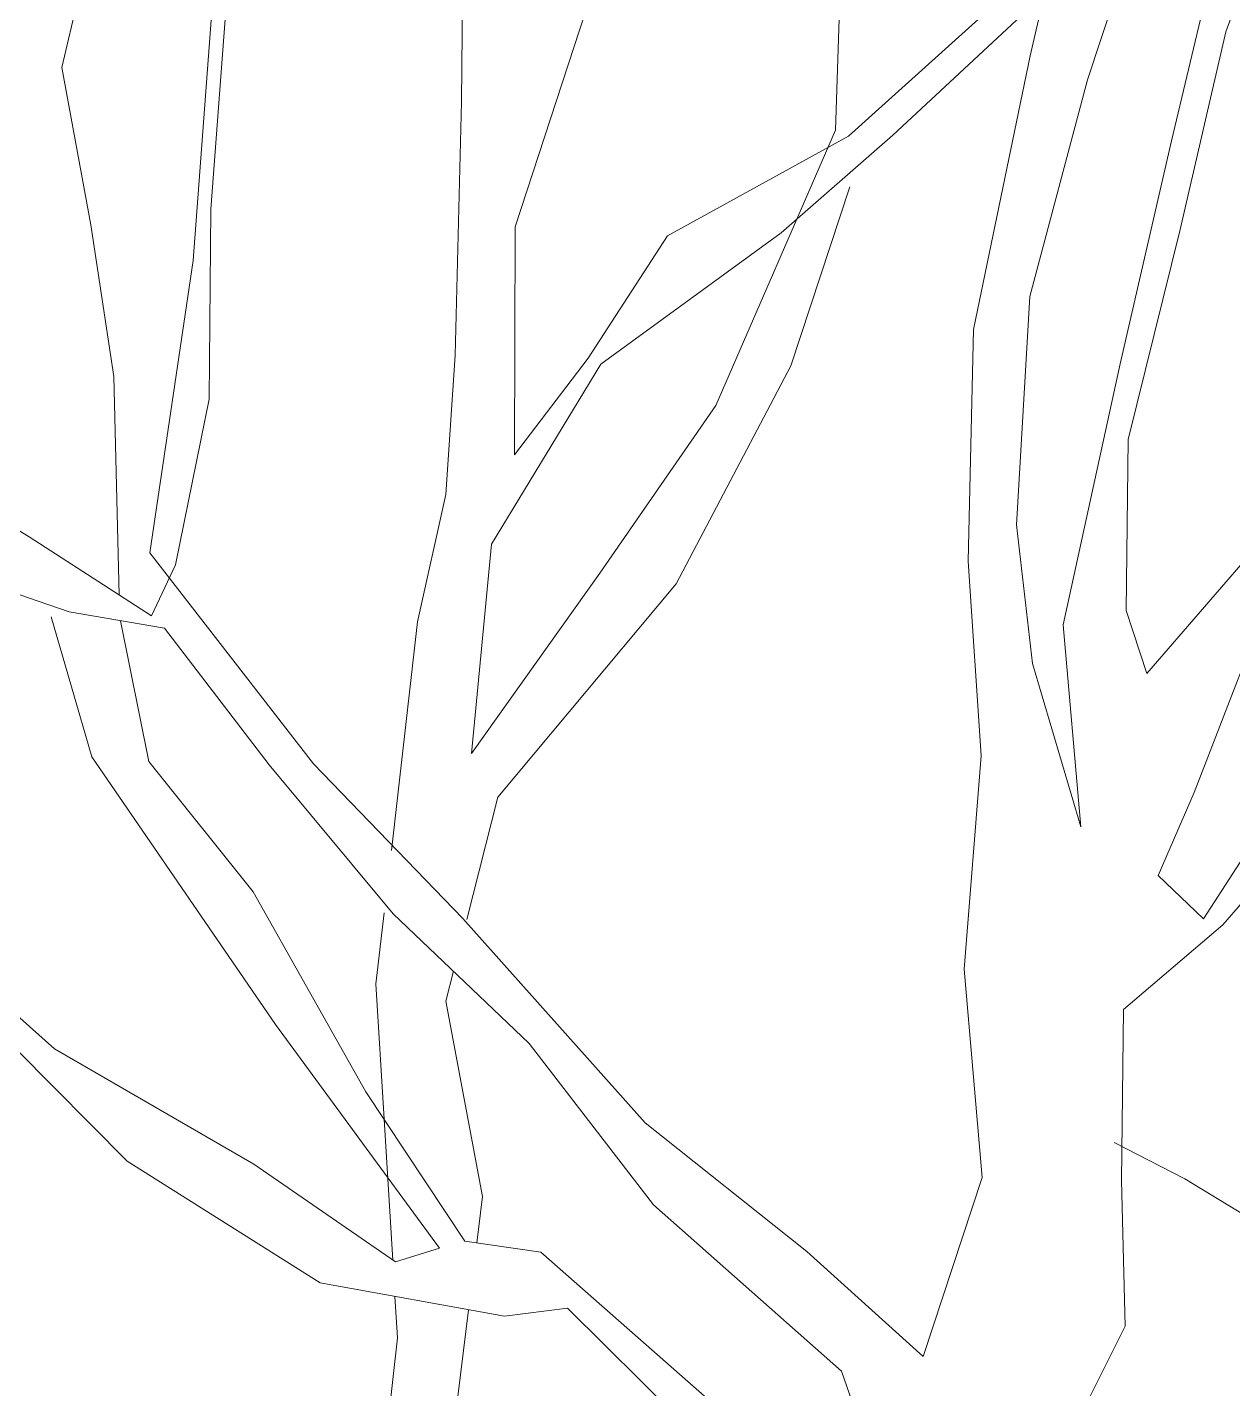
# Model space of a CAD drawing. Header units: millimetres. Extents: x -2481 to 9238, y -476 to 10647.
# Drawn here: x 4825.4 to 4962.1, y 3398 to 3552.3 of the extents above; entities that cross this region are included whole.
import ezdxf

# ---------------------------------------------------------------- set-up
doc = ezdxf.new("R2010")
doc.units = ezdxf.units.MM
doc.layers.add('Layer1', color=7, linetype='Continuous', lineweight=0)

msp = doc.modelspace()

# ---------------------------------------------------------------- linework, layer by layer
at = {"layer": 'Layer1'}
for p, q in [((4974.11, 3586.6), (4961.34, 3551.82)), ((4974.11, 3586.6), (4961.34, 3551.82)), ((4974.11, 3586.6), (4961.34, 3551.82)), ((4974.11, 3586.6), (4961.34, 3551.82)), ((4974.11, 3586.6), (4961.34, 3551.82)), ((4974.11, 3586.6), (4961.34, 3551.82)), ((4974.11, 3586.6), (4961.34, 3551.82)), ((4974.11, 3586.6), (4961.34, 3551.82)), ((4939.16, 3549.11), (4944.98, 3574.38)), ((4939.16, 3549.11), (4944.98, 3574.38)), ((4939.16, 3549.11), (4944.98, 3574.38)), ((4939.16, 3549.11), (4944.98, 3574.38)), ((4939.16, 3549.11), (4944.98, 3574.38)), ((4939.16, 3549.11), (4944.98, 3574.38)), ((4939.16, 3549.11), (4944.98, 3574.38)), ((4939.16, 3549.11), (4944.98, 3574.38)), ((4955.03, 3574.63), (4945.68, 3546.4)), ((4955.03, 3574.63), (4945.68, 3546.4)), ((4955.03, 3574.63), (4945.68, 3546.4)), ((4955.03, 3574.63), (4945.68, 3546.4)), ((4955.03, 3574.63), (4945.68, 3546.4)), ((4955.03, 3574.63), (4945.68, 3546.4)), ((4955.03, 3574.63), (4945.68, 3546.4)), ((4955.03, 3574.63), (4945.68, 3546.4)), ((4917.11, 3540.66), (4917.9, 3566.52)), ((4917.11, 3540.66), (4917.9, 3566.52)), ((4917.11, 3540.66), (4917.9, 3566.52)), ((4917.11, 3540.66), (4917.9, 3566.52)), ((4917.11, 3540.66), (4917.9, 3566.52)), ((4917.11, 3540.66), (4917.9, 3566.52)), ((4917.11, 3540.66), (4917.9, 3566.52)), ((4917.11, 3540.66), (4917.9, 3566.52)), ((4874.67, 3543.9), (4874.87, 3564.73)), ((4874.67, 3543.9), (4874.87, 3564.73)), ((4874.67, 3543.9), (4874.87, 3564.73)), ((4874.67, 3543.9), (4874.87, 3564.73)), ((4874.67, 3543.9), (4874.87, 3564.73)), ((4874.67, 3543.9), (4874.87, 3564.73)), ((4874.67, 3543.9), (4874.87, 3564.73)), ((4874.67, 3543.9), (4874.87, 3564.73)), ((4955.19, 3539.46), (4961.04, 3564.01)), ((4955.19, 3539.46), (4961.04, 3564.01)), ((4955.19, 3539.46), (4961.04, 3564.01)), ((4955.19, 3539.46), (4961.04, 3564.01)), ((4955.19, 3539.46), (4961.04, 3564.01)), ((4955.19, 3539.46), (4961.04, 3564.01)), ((4955.19, 3539.46), (4961.04, 3564.01)), ((4955.19, 3539.46), (4961.04, 3564.01)), ((4891.44, 3562.27), (4888.11, 3552.14)), ((4891.44, 3562.27), (4888.11, 3552.14)), ((4891.44, 3562.27), (4888.11, 3552.14)), ((4891.44, 3562.27), (4888.11, 3552.14)), ((4891.44, 3562.27), (4888.11, 3552.14)), ((4891.44, 3562.27), (4888.11, 3552.14)), ((4891.44, 3562.27), (4888.11, 3552.14)), ((4891.44, 3562.27), (4888.11, 3552.14)), ((4832.59, 3561.51), (4829.34, 3547.79)), ((4832.59, 3561.51), (4829.34, 3547.79)), ((4832.59, 3561.51), (4829.34, 3547.79)), ((4832.59, 3561.51), (4829.34, 3547.79)), ((4832.59, 3561.51), (4829.34, 3547.79)), ((4832.59, 3561.51), (4829.34, 3547.79)), ((4832.59, 3561.51), (4829.34, 3547.79)), ((4832.59, 3561.51), (4829.34, 3547.79)), ((4941.83, 3557.07), (4923.59, 3540.1)), ((4941.83, 3557.07), (4923.59, 3540.1)), ((4941.83, 3557.07), (4923.59, 3540.1)), ((4941.83, 3557.07), (4923.59, 3540.1)), ((4941.83, 3557.07), (4923.59, 3540.1)), ((4941.83, 3557.07), (4923.59, 3540.1)), ((4941.83, 3557.07), (4923.59, 3540.1)), ((4941.83, 3557.07), (4923.59, 3540.1)), ((4846.4, 3554.68), (4844.25, 3525.91)), ((4846.4, 3554.68), (4844.25, 3525.91)), ((4846.4, 3554.68), (4844.25, 3525.91)), ((4846.4, 3554.68), (4844.25, 3525.91)), ((4846.4, 3554.68), (4844.25, 3525.91)), ((4846.4, 3554.68), (4844.25, 3525.91)), ((4846.4, 3554.68), (4844.25, 3525.91)), ((4846.4, 3554.68), (4844.25, 3525.91)), ((4846.26, 3531.7), (4847.87, 3553.28)), ((4846.26, 3531.7), (4847.87, 3553.28)), ((4846.26, 3531.7), (4847.87, 3553.28)), ((4846.26, 3531.7), (4847.87, 3553.28)), ((4846.26, 3531.7), (4847.87, 3553.28)), ((4846.26, 3531.7), (4847.87, 3553.28)), ((4846.26, 3531.7), (4847.87, 3553.28)), ((4846.26, 3531.7), (4847.87, 3553.28)), ((4918.56, 3539.98), (4933.31, 3553.27)), ((4918.56, 3539.98), (4933.31, 3553.27)), ((4918.56, 3539.98), (4933.31, 3553.27)), ((4918.56, 3539.98), (4933.31, 3553.27)), ((4918.56, 3539.98), (4933.31, 3553.27)), ((4918.56, 3539.98), (4933.31, 3553.27)), ((4918.56, 3539.98), (4933.31, 3553.27)), ((4918.56, 3539.98), (4933.31, 3553.27)), ((4888.11, 3552.14), (4880.77, 3529.7)), ((4888.11, 3552.14), (4880.77, 3529.7)), ((4888.11, 3552.14), (4880.77, 3529.7)), ((4888.11, 3552.14), (4880.77, 3529.7)), ((4888.11, 3552.14), (4880.77, 3529.7)), ((4888.11, 3552.14), (4880.77, 3529.7)), ((4888.11, 3552.14), (4880.77, 3529.7)), ((4888.11, 3552.14), (4880.77, 3529.7)), ((4961.34, 3551.82), (4956.16, 3529.43)), ((4961.34, 3551.82), (4956.16, 3529.43)), ((4961.34, 3551.82), (4956.16, 3529.43)), ((4961.34, 3551.82), (4956.16, 3529.43)), ((4961.34, 3551.82), (4956.16, 3529.43)), ((4961.34, 3551.82), (4956.16, 3529.43)), ((4961.34, 3551.82), (4956.16, 3529.43)), ((4961.34, 3551.82), (4956.16, 3529.43)), ((4932.75, 3518.08), (4939.16, 3549.11)), ((4932.75, 3518.08), (4939.16, 3549.11)), ((4932.75, 3518.08), (4939.16, 3549.11)), ((4932.75, 3518.08), (4939.16, 3549.11)), ((4932.75, 3518.08), (4939.16, 3549.11)), ((4932.75, 3518.08), (4939.16, 3549.11)), ((4932.75, 3518.08), (4939.16, 3549.11)), ((4932.75, 3518.08), (4939.16, 3549.11)), ((4829.34, 3547.79), (4832.66, 3529.93)), ((4829.34, 3547.79), (4832.66, 3529.93)), ((4829.34, 3547.79), (4832.66, 3529.93)), ((4829.34, 3547.79), (4832.66, 3529.93)), ((4829.34, 3547.79), (4832.66, 3529.93)), ((4829.34, 3547.79), (4832.66, 3529.93)), ((4829.34, 3547.79), (4832.66, 3529.93)), ((4829.34, 3547.79), (4832.66, 3529.93)), ((4945.68, 3546.4), (4939.12, 3521.82)), ((4945.68, 3546.4), (4939.12, 3521.82)), ((4945.68, 3546.4), (4939.12, 3521.82)), ((4945.68, 3546.4), (4939.12, 3521.82)), ((4945.68, 3546.4), (4939.12, 3521.82)), ((4945.68, 3546.4), (4939.12, 3521.82)), ((4945.68, 3546.4), (4939.12, 3521.82)), ((4945.68, 3546.4), (4939.12, 3521.82)), ((4873.96, 3515.17), (4874.67, 3543.9)), ((4873.96, 3515.17), (4874.67, 3543.9)), ((4873.96, 3515.17), (4874.67, 3543.9)), ((4873.96, 3515.17), (4874.67, 3543.9)), ((4873.96, 3515.17), (4874.67, 3543.9)), ((4873.96, 3515.17), (4874.67, 3543.9)), ((4873.96, 3515.17), (4874.67, 3543.9)), ((4873.96, 3515.17), (4874.67, 3543.9)), ((4903.53, 3509.45), (4917.11, 3540.66)), ((4903.53, 3509.45), (4917.11, 3540.66)), ((4903.53, 3509.45), (4917.11, 3540.66)), ((4903.53, 3509.45), (4917.11, 3540.66)), ((4903.53, 3509.45), (4917.11, 3540.66)), ((4903.53, 3509.45), (4917.11, 3540.66)), ((4903.53, 3509.45), (4917.11, 3540.66)), ((4903.53, 3509.45), (4917.11, 3540.66)), ((4898.03, 3528.69), (4918.56, 3539.98)), ((4898.03, 3528.69), (4918.56, 3539.98)), ((4898.03, 3528.69), (4918.56, 3539.98)), ((4898.03, 3528.69), (4918.56, 3539.98)), ((4898.03, 3528.69), (4918.56, 3539.98)), ((4898.03, 3528.69), (4918.56, 3539.98)), ((4898.03, 3528.69), (4918.56, 3539.98)), ((4898.03, 3528.69), (4918.56, 3539.98)), ((4923.59, 3540.1), (4910.94, 3529.02)), ((4923.59, 3540.1), (4910.94, 3529.02)), ((4923.59, 3540.1), (4910.94, 3529.02)), ((4923.59, 3540.1), (4910.94, 3529.02)), ((4923.59, 3540.1), (4910.94, 3529.02)), ((4923.59, 3540.1), (4910.94, 3529.02)), ((4923.59, 3540.1), (4910.94, 3529.02)), ((4923.59, 3540.1), (4910.94, 3529.02)), ((4949.36, 3514.18), (4955.19, 3539.46)), ((4949.36, 3514.18), (4955.19, 3539.46)), ((4949.36, 3514.18), (4955.19, 3539.46)), ((4949.36, 3514.18), (4955.19, 3539.46)), ((4949.36, 3514.18), (4955.19, 3539.46)), ((4949.36, 3514.18), (4955.19, 3539.46)), ((4949.36, 3514.18), (4955.19, 3539.46)), ((4949.36, 3514.18), (4955.19, 3539.46)), ((4918.71, 3534.24), (4912.04, 3513.97)), ((4918.71, 3534.24), (4912.04, 3513.97)), ((4918.71, 3534.24), (4912.04, 3513.97)), ((4918.71, 3534.24), (4912.04, 3513.97)), ((4918.71, 3534.24), (4912.04, 3513.97)), ((4918.71, 3534.24), (4912.04, 3513.97)), ((4918.71, 3534.24), (4912.04, 3513.97)), ((4918.71, 3534.24), (4912.04, 3513.97)), ((4846.08, 3510.16), (4846.26, 3531.7)), ((4846.08, 3510.16), (4846.26, 3531.7)), ((4846.08, 3510.16), (4846.26, 3531.7)), ((4846.08, 3510.16), (4846.26, 3531.7)), ((4846.08, 3510.16), (4846.26, 3531.7)), ((4846.08, 3510.16), (4846.26, 3531.7)), ((4846.08, 3510.16), (4846.26, 3531.7)), ((4846.08, 3510.16), (4846.26, 3531.7)), ((4832.66, 3529.93), (4835.25, 3512.76)), ((4832.66, 3529.93), (4835.25, 3512.76)), ((4832.66, 3529.93), (4835.25, 3512.76)), ((4832.66, 3529.93), (4835.25, 3512.76)), ((4832.66, 3529.93), (4835.25, 3512.76)), ((4832.66, 3529.93), (4835.25, 3512.76)), ((4832.66, 3529.93), (4835.25, 3512.76)), ((4832.66, 3529.93), (4835.25, 3512.76)), ((4880.77, 3529.7), (4880.7, 3503.85)), ((4880.77, 3529.7), (4880.7, 3503.85)), ((4880.77, 3529.7), (4880.7, 3503.85)), ((4880.77, 3529.7), (4880.7, 3503.85)), ((4880.77, 3529.7), (4880.7, 3503.85)), ((4880.77, 3529.7), (4880.7, 3503.85)), ((4880.77, 3529.7), (4880.7, 3503.85)), ((4880.77, 3529.7), (4880.7, 3503.85)), ((4889.04, 3514.83), (4898.03, 3528.69)), ((4889.04, 3514.83), (4898.03, 3528.69)), ((4889.04, 3514.83), (4898.03, 3528.69)), ((4889.04, 3514.83), (4898.03, 3528.69)), ((4889.04, 3514.83), (4898.03, 3528.69)), ((4889.04, 3514.83), (4898.03, 3528.69)), ((4889.04, 3514.83), (4898.03, 3528.69)), ((4889.04, 3514.83), (4898.03, 3528.69)), ((4910.94, 3529.02), (4890.49, 3514.15)), ((4910.94, 3529.02), (4890.49, 3514.15)), ((4910.94, 3529.02), (4890.49, 3514.15)), ((4910.94, 3529.02), (4890.49, 3514.15)), ((4910.94, 3529.02), (4890.49, 3514.15)), ((4910.94, 3529.02), (4890.49, 3514.15)), ((4910.94, 3529.02), (4890.49, 3514.15)), ((4910.94, 3529.02), (4890.49, 3514.15)), ((4956.16, 3529.43), (4950.3, 3505.59)), ((4956.16, 3529.43), (4950.3, 3505.59)), ((4956.16, 3529.43), (4950.3, 3505.59)), ((4956.16, 3529.43), (4950.3, 3505.59)), ((4956.16, 3529.43), (4950.3, 3505.59)), ((4956.16, 3529.43), (4950.3, 3505.59)), ((4956.16, 3529.43), (4950.3, 3505.59)), ((4956.16, 3529.43), (4950.3, 3505.59)), ((4844.25, 3525.91), (4839.34, 3492.76)), ((4844.25, 3525.91), (4839.34, 3492.76)), ((4844.25, 3525.91), (4839.34, 3492.76)), ((4844.25, 3525.91), (4839.34, 3492.76)), ((4844.25, 3525.91), (4839.34, 3492.76)), ((4844.25, 3525.91), (4839.34, 3492.76)), ((4844.25, 3525.91), (4839.34, 3492.76)), ((4844.25, 3525.91), (4839.34, 3492.76)), ((4939.12, 3521.82), (4937.62, 3495.94)), ((4939.12, 3521.82), (4937.62, 3495.94)), ((4939.12, 3521.82), (4937.62, 3495.94)), ((4939.12, 3521.82), (4937.62, 3495.94)), ((4939.12, 3521.82), (4937.62, 3495.94)), ((4939.12, 3521.82), (4937.62, 3495.94)), ((4939.12, 3521.82), (4937.62, 3495.94)), ((4939.12, 3521.82), (4937.62, 3495.94)), ((4932.14, 3491.79), (4932.75, 3518.08)), ((4932.14, 3491.79), (4932.75, 3518.08)), ((4932.14, 3491.79), (4932.75, 3518.08)), ((4932.14, 3491.79), (4932.75, 3518.08)), ((4932.14, 3491.79), (4932.75, 3518.08)), ((4932.14, 3491.79), (4932.75, 3518.08)), ((4932.14, 3491.79), (4932.75, 3518.08)), ((4932.14, 3491.79), (4932.75, 3518.08)), ((4872.92, 3499.35), (4873.96, 3515.17)), ((4872.92, 3499.35), (4873.96, 3515.17)), ((4872.92, 3499.35), (4873.96, 3515.17)), ((4872.92, 3499.35), (4873.96, 3515.17)), ((4872.92, 3499.35), (4873.96, 3515.17)), ((4872.92, 3499.35), (4873.96, 3515.17)), ((4872.92, 3499.35), (4873.96, 3515.17)), ((4872.92, 3499.35), (4873.96, 3515.17)), ((4890.49, 3514.15), (4878.08, 3493.73)), ((4890.49, 3514.15), (4878.08, 3493.73)), ((4890.49, 3514.15), (4878.08, 3493.73)), ((4890.49, 3514.15), (4878.08, 3493.73)), ((4890.49, 3514.15), (4878.08, 3493.73)), ((4890.49, 3514.15), (4878.08, 3493.73)), ((4890.49, 3514.15), (4878.08, 3493.73)), ((4890.49, 3514.15), (4878.08, 3493.73)), ((4880.7, 3503.85), (4889.04, 3514.83)), ((4880.7, 3503.85), (4889.04, 3514.83)), ((4880.7, 3503.85), (4889.04, 3514.83)), ((4880.7, 3503.85), (4889.04, 3514.83)), ((4880.7, 3503.85), (4889.04, 3514.83)), ((4880.7, 3503.85), (4889.04, 3514.83)), ((4880.7, 3503.85), (4889.04, 3514.83)), ((4880.7, 3503.85), (4889.04, 3514.83)), ((4942.92, 3484.59), (4949.36, 3514.18)), ((4942.92, 3484.59), (4949.36, 3514.18)), ((4942.92, 3484.59), (4949.36, 3514.18)), ((4942.92, 3484.59), (4949.36, 3514.18)), ((4942.92, 3484.59), (4949.36, 3514.18)), ((4942.92, 3484.59), (4949.36, 3514.18)), ((4942.92, 3484.59), (4949.36, 3514.18)), ((4942.92, 3484.59), (4949.36, 3514.18)), ((4835.25, 3512.76), (4835.87, 3487.95)), ((4835.25, 3512.76), (4835.87, 3487.95)), ((4835.25, 3512.76), (4835.87, 3487.95)), ((4835.25, 3512.76), (4835.87, 3487.95)), ((4835.25, 3512.76), (4835.87, 3487.95)), ((4835.25, 3512.76), (4835.87, 3487.95)), ((4835.25, 3512.76), (4835.87, 3487.95)), ((4835.25, 3512.76), (4835.87, 3487.95)), ((4912.04, 3513.97), (4899.01, 3489.23)), ((4912.04, 3513.97), (4899.01, 3489.23)), ((4912.04, 3513.97), (4899.01, 3489.23)), ((4912.04, 3513.97), (4899.01, 3489.23)), ((4912.04, 3513.97), (4899.01, 3489.23)), ((4912.04, 3513.97), (4899.01, 3489.23)), ((4912.04, 3513.97), (4899.01, 3489.23)), ((4912.04, 3513.97), (4899.01, 3489.23)), ((4842.24, 3491.4), (4846.08, 3510.16)), ((4842.24, 3491.4), (4846.08, 3510.16)), ((4842.24, 3491.4), (4846.08, 3510.16)), ((4842.24, 3491.4), (4846.08, 3510.16)), ((4842.24, 3491.4), (4846.08, 3510.16)), ((4842.24, 3491.4), (4846.08, 3510.16)), ((4842.24, 3491.4), (4846.08, 3510.16)), ((4842.24, 3491.4), (4846.08, 3510.16)), ((4890.37, 3490.45), (4903.53, 3509.45)), ((4890.37, 3490.45), (4903.53, 3509.45)), ((4890.37, 3490.45), (4903.53, 3509.45)), ((4890.37, 3490.45), (4903.53, 3509.45)), ((4890.37, 3490.45), (4903.53, 3509.45)), ((4890.37, 3490.45), (4903.53, 3509.45)), ((4890.37, 3490.45), (4903.53, 3509.45)), ((4890.37, 3490.45), (4903.53, 3509.45)), ((4950.3, 3505.59), (4950.06, 3486.2)), ((4950.3, 3505.59), (4950.06, 3486.2)), ((4950.3, 3505.59), (4950.06, 3486.2)), ((4950.3, 3505.59), (4950.06, 3486.2)), ((4950.3, 3505.59), (4950.06, 3486.2)), ((4950.3, 3505.59), (4950.06, 3486.2)), ((4950.3, 3505.59), (4950.06, 3486.2)), ((4950.3, 3505.59), (4950.06, 3486.2)), ((4817.63, 3499.4), (4825.65, 3494.57)), ((4817.63, 3499.4), (4825.65, 3494.57)), ((4817.63, 3499.4), (4825.65, 3494.57)), ((4817.63, 3499.4), (4825.65, 3494.57)), ((4817.63, 3499.4), (4825.65, 3494.57)), ((4817.63, 3499.4), (4825.65, 3494.57)), ((4817.63, 3499.4), (4825.65, 3494.57)), ((4817.63, 3499.4), (4825.65, 3494.57)), ((4869.69, 3484.91), (4872.92, 3499.35)), ((4869.69, 3484.91), (4872.92, 3499.35)), ((4869.69, 3484.91), (4872.92, 3499.35)), ((4869.69, 3484.91), (4872.92, 3499.35)), ((4869.69, 3484.91), (4872.92, 3499.35)), ((4869.69, 3484.91), (4872.92, 3499.35)), ((4869.69, 3484.91), (4872.92, 3499.35)), ((4869.69, 3484.91), (4872.92, 3499.35)), ((4937.62, 3495.94), (4939.45, 3480.19)), ((4937.62, 3495.94), (4939.45, 3480.19)), ((4937.62, 3495.94), (4939.45, 3480.19)), ((4937.62, 3495.94), (4939.45, 3480.19)), ((4937.62, 3495.94), (4939.45, 3480.19)), ((4937.62, 3495.94), (4939.45, 3480.19)), ((4937.62, 3495.94), (4939.45, 3480.19)), ((4937.62, 3495.94), (4939.45, 3480.19)), ((4825.65, 3494.57), (4839.52, 3485.59)), ((4825.65, 3494.57), (4839.52, 3485.59)), ((4825.65, 3494.57), (4839.52, 3485.59)), ((4825.65, 3494.57), (4839.52, 3485.59)), ((4825.65, 3494.57), (4839.52, 3485.59)), ((4825.65, 3494.57), (4839.52, 3485.59)), ((4825.65, 3494.57), (4839.52, 3485.59)), ((4825.65, 3494.57), (4839.52, 3485.59)), ((4952.4, 3479.08), (4966.35, 3495.22)), ((4952.4, 3479.08), (4966.35, 3495.22)), ((4952.4, 3479.08), (4966.35, 3495.22)), ((4952.4, 3479.08), (4966.35, 3495.22)), ((4952.4, 3479.08), (4966.35, 3495.22)), ((4952.4, 3479.08), (4966.35, 3495.22)), ((4952.4, 3479.08), (4966.35, 3495.22)), ((4952.4, 3479.08), (4966.35, 3495.22)), ((4839.34, 3492.76), (4857.89, 3468.82)), ((4839.34, 3492.76), (4857.89, 3468.82)), ((4839.34, 3492.76), (4857.89, 3468.82)), ((4839.34, 3492.76), (4857.89, 3468.82)), ((4839.34, 3492.76), (4857.89, 3468.82)), ((4839.34, 3492.76), (4857.89, 3468.82)), ((4839.34, 3492.76), (4857.89, 3468.82)), ((4839.34, 3492.76), (4857.89, 3468.82)), ((4878.08, 3493.73), (4875.81, 3469.98)), ((4878.08, 3493.73), (4875.81, 3469.98)), ((4878.08, 3493.73), (4875.81, 3469.98)), ((4878.08, 3493.73), (4875.81, 3469.98)), ((4878.08, 3493.73), (4875.81, 3469.98)), ((4878.08, 3493.73), (4875.81, 3469.98)), ((4878.08, 3493.73), (4875.81, 3469.98)), ((4878.08, 3493.73), (4875.81, 3469.98)), ((4839.52, 3485.59), (4842.24, 3491.4)), ((4839.52, 3485.59), (4842.24, 3491.4)), ((4839.52, 3485.59), (4842.24, 3491.4)), ((4839.52, 3485.59), (4842.24, 3491.4)), ((4839.52, 3485.59), (4842.24, 3491.4)), ((4839.52, 3485.59), (4842.24, 3491.4)), ((4839.52, 3485.59), (4842.24, 3491.4)), ((4839.52, 3485.59), (4842.24, 3491.4)), ((4933.6, 3469.74), (4932.14, 3491.79)), ((4933.6, 3469.74), (4932.14, 3491.79)), ((4933.6, 3469.74), (4932.14, 3491.79)), ((4933.6, 3469.74), (4932.14, 3491.79)), ((4933.6, 3469.74), (4932.14, 3491.79)), ((4933.6, 3469.74), (4932.14, 3491.79)), ((4933.6, 3469.74), (4932.14, 3491.79)), ((4933.6, 3469.74), (4932.14, 3491.79)), ((4830.17, 3486.07), (4816.41, 3490.75)), ((4830.17, 3486.07), (4816.41, 3490.75)), ((4830.17, 3486.07), (4816.41, 3490.75)), ((4830.17, 3486.07), (4816.41, 3490.75)), ((4830.17, 3486.07), (4816.41, 3490.75)), ((4830.17, 3486.07), (4816.41, 3490.75)), ((4830.17, 3486.07), (4816.41, 3490.75)), ((4830.17, 3486.07), (4816.41, 3490.75)), ((4875.81, 3469.98), (4890.37, 3490.45)), ((4875.81, 3469.98), (4890.37, 3490.45)), ((4875.81, 3469.98), (4890.37, 3490.45)), ((4875.81, 3469.98), (4890.37, 3490.45)), ((4875.81, 3469.98), (4890.37, 3490.45)), ((4875.81, 3469.98), (4890.37, 3490.45)), ((4875.81, 3469.98), (4890.37, 3490.45)), ((4875.81, 3469.98), (4890.37, 3490.45)), ((4899.01, 3489.23), (4878.8, 3465.03)), ((4899.01, 3489.23), (4878.8, 3465.03)), ((4899.01, 3489.23), (4878.8, 3465.03)), ((4899.01, 3489.23), (4878.8, 3465.03)), ((4899.01, 3489.23), (4878.8, 3465.03)), ((4899.01, 3489.23), (4878.8, 3465.03)), ((4899.01, 3489.23), (4878.8, 3465.03)), ((4899.01, 3489.23), (4878.8, 3465.03)), ((4832.74, 3469.62), (4828.14, 3485.48)), ((4832.74, 3469.62), (4828.14, 3485.48)), ((4832.74, 3469.62), (4828.14, 3485.48)), ((4832.74, 3469.62), (4828.14, 3485.48)), ((4832.74, 3469.62), (4828.14, 3485.48)), ((4832.74, 3469.62), (4828.14, 3485.48)), ((4832.74, 3469.62), (4828.14, 3485.48)), ((4832.74, 3469.62), (4828.14, 3485.48)), ((4840.99, 3484.19), (4830.17, 3486.07)), ((4840.99, 3484.19), (4830.17, 3486.07)), ((4840.99, 3484.19), (4830.17, 3486.07)), ((4840.99, 3484.19), (4830.17, 3486.07)), ((4840.99, 3484.19), (4830.17, 3486.07)), ((4840.99, 3484.19), (4830.17, 3486.07)), ((4840.99, 3484.19), (4830.17, 3486.07)), ((4840.99, 3484.19), (4830.17, 3486.07)), ((4836.02, 3485.05), (4839.21, 3469.07)), ((4836.02, 3485.05), (4839.21, 3469.07)), ((4836.02, 3485.05), (4839.21, 3469.07)), ((4836.02, 3485.05), (4839.21, 3469.07)), ((4836.02, 3485.05), (4839.21, 3469.07)), ((4836.02, 3485.05), (4839.21, 3469.07)), ((4836.02, 3485.05), (4839.21, 3469.07)), ((4836.02, 3485.05), (4839.21, 3469.07)), ((4866.75, 3458.99), (4869.69, 3484.91)), ((4866.75, 3458.99), (4869.69, 3484.91)), ((4866.75, 3458.99), (4869.69, 3484.91)), ((4866.75, 3458.99), (4869.69, 3484.91)), ((4866.75, 3458.99), (4869.69, 3484.91)), ((4866.75, 3458.99), (4869.69, 3484.91)), ((4866.75, 3458.99), (4869.69, 3484.91)), ((4866.75, 3458.99), (4869.69, 3484.91)), ((4950.06, 3486.2), (4952.4, 3479.08)), ((4950.06, 3486.2), (4952.4, 3479.08)), ((4950.06, 3486.2), (4952.4, 3479.08)), ((4950.06, 3486.2), (4952.4, 3479.08)), ((4950.06, 3486.2), (4952.4, 3479.08)), ((4950.06, 3486.2), (4952.4, 3479.08)), ((4950.06, 3486.2), (4952.4, 3479.08)), ((4950.06, 3486.2), (4952.4, 3479.08)), ((4852.86, 3468.69), (4840.99, 3484.19)), ((4852.86, 3468.69), (4840.99, 3484.19)), ((4852.86, 3468.69), (4840.99, 3484.19)), ((4852.86, 3468.69), (4840.99, 3484.19)), ((4852.86, 3468.69), (4840.99, 3484.19)), ((4852.86, 3468.69), (4840.99, 3484.19)), ((4852.86, 3468.69), (4840.99, 3484.19)), ((4852.86, 3468.69), (4840.99, 3484.19)), ((4944.93, 3461.66), (4942.92, 3484.59)), ((4944.93, 3461.66), (4942.92, 3484.59)), ((4944.93, 3461.66), (4942.92, 3484.59)), ((4944.93, 3461.66), (4942.92, 3484.59)), ((4944.93, 3461.66), (4942.92, 3484.59)), ((4944.93, 3461.66), (4942.92, 3484.59)), ((4944.93, 3461.66), (4942.92, 3484.59)), ((4944.93, 3461.66), (4942.92, 3484.59)), ((4964.5, 3482.97), (4957.76, 3465.57)), ((4964.5, 3482.97), (4957.76, 3465.57)), ((4964.5, 3482.97), (4957.76, 3465.57)), ((4964.5, 3482.97), (4957.76, 3465.57)), ((4964.5, 3482.97), (4957.76, 3465.57)), ((4964.5, 3482.97), (4957.76, 3465.57)), ((4964.5, 3482.97), (4957.76, 3465.57)), ((4964.5, 3482.97), (4957.76, 3465.57)), ((4939.45, 3480.19), (4944.93, 3461.66)), ((4939.45, 3480.19), (4944.93, 3461.66)), ((4939.45, 3480.19), (4944.93, 3461.66)), ((4939.45, 3480.19), (4944.93, 3461.66)), ((4939.45, 3480.19), (4944.93, 3461.66)), ((4939.45, 3480.19), (4944.93, 3461.66)), ((4939.45, 3480.19), (4944.93, 3461.66)), ((4939.45, 3480.19), (4944.93, 3461.66)), ((4958.84, 3451.24), (4971.97, 3471.67)), ((4958.84, 3451.24), (4971.97, 3471.67)), ((4958.84, 3451.24), (4971.97, 3471.67)), ((4958.84, 3451.24), (4971.97, 3471.67)), ((4958.84, 3451.24), (4971.97, 3471.67)), ((4958.84, 3451.24), (4971.97, 3471.67)), ((4958.84, 3451.24), (4971.97, 3471.67)), ((4958.84, 3451.24), (4971.97, 3471.67)), ((4853.6, 3439.27), (4832.74, 3469.62)), ((4853.6, 3439.27), (4832.74, 3469.62)), ((4853.6, 3439.27), (4832.74, 3469.62)), ((4853.6, 3439.27), (4832.74, 3469.62)), ((4853.6, 3439.27), (4832.74, 3469.62)), ((4853.6, 3439.27), (4832.74, 3469.62)), ((4853.6, 3439.27), (4832.74, 3469.62)), ((4853.6, 3439.27), (4832.74, 3469.62)), ((4931.7, 3445.54), (4933.6, 3469.74)), ((4931.7, 3445.54), (4933.6, 3469.74)), ((4931.7, 3445.54), (4933.6, 3469.74)), ((4931.7, 3445.54), (4933.6, 3469.74)), ((4931.7, 3445.54), (4933.6, 3469.74)), ((4931.7, 3445.54), (4933.6, 3469.74)), ((4931.7, 3445.54), (4933.6, 3469.74)), ((4931.7, 3445.54), (4933.6, 3469.74)), ((4839.21, 3469.07), (4851.07, 3454.29)), ((4839.21, 3469.07), (4851.07, 3454.29)), ((4839.21, 3469.07), (4851.07, 3454.29)), ((4839.21, 3469.07), (4851.07, 3454.29)), ((4839.21, 3469.07), (4851.07, 3454.29)), ((4839.21, 3469.07), (4851.07, 3454.29)), ((4839.21, 3469.07), (4851.07, 3454.29)), ((4839.21, 3469.07), (4851.07, 3454.29)), ((4866.93, 3451.81), (4852.86, 3468.69)), ((4866.93, 3451.81), (4852.86, 3468.69)), ((4866.93, 3451.81), (4852.86, 3468.69)), ((4866.93, 3451.81), (4852.86, 3468.69)), ((4866.93, 3451.81), (4852.86, 3468.69)), ((4866.93, 3451.81), (4852.86, 3468.69)), ((4866.93, 3451.81), (4852.86, 3468.69)), ((4866.93, 3451.81), (4852.86, 3468.69)), ((4857.89, 3468.82), (4874.84, 3451.29)), ((4857.89, 3468.82), (4874.84, 3451.29)), ((4857.89, 3468.82), (4874.84, 3451.29)), ((4857.89, 3468.82), (4874.84, 3451.29)), ((4857.89, 3468.82), (4874.84, 3451.29)), ((4857.89, 3468.82), (4874.84, 3451.29)), ((4857.89, 3468.82), (4874.84, 3451.29)), ((4857.89, 3468.82), (4874.84, 3451.29)), ((4878.8, 3465.03), (4875.28, 3451.18)), ((4878.8, 3465.03), (4875.28, 3451.18)), ((4878.8, 3465.03), (4875.28, 3451.18)), ((4878.8, 3465.03), (4875.28, 3451.18)), ((4878.8, 3465.03), (4875.28, 3451.18)), ((4878.8, 3465.03), (4875.28, 3451.18)), ((4878.8, 3465.03), (4875.28, 3451.18)), ((4878.8, 3465.03), (4875.28, 3451.18)), ((4957.76, 3465.57), (4953.69, 3456.14)), ((4957.76, 3465.57), (4953.69, 3456.14)), ((4957.76, 3465.57), (4953.69, 3456.14)), ((4957.76, 3465.57), (4953.69, 3456.14)), ((4957.76, 3465.57), (4953.69, 3456.14)), ((4957.76, 3465.57), (4953.69, 3456.14)), ((4957.76, 3465.57), (4953.69, 3456.14)), ((4957.76, 3465.57), (4953.69, 3456.14)), ((4968.68, 3459.39), (4961.01, 3450.58)), ((4968.68, 3459.39), (4961.01, 3450.58)), ((4968.68, 3459.39), (4961.01, 3450.58)), ((4968.68, 3459.39), (4961.01, 3450.58)), ((4968.68, 3459.39), (4961.01, 3450.58)), ((4968.68, 3459.39), (4961.01, 3450.58)), ((4968.68, 3459.39), (4961.01, 3450.58)), ((4968.68, 3459.39), (4961.01, 3450.58)), ((4805.78, 3456.74), (4828.54, 3436.49)), ((4805.78, 3456.74), (4828.54, 3436.49)), ((4805.78, 3456.74), (4828.54, 3436.49)), ((4805.78, 3456.74), (4828.54, 3436.49)), ((4805.78, 3456.74), (4828.54, 3436.49)), ((4805.78, 3456.74), (4828.54, 3436.49)), ((4805.78, 3456.74), (4828.54, 3436.49)), ((4805.78, 3456.74), (4828.54, 3436.49)), ((4953.69, 3456.14), (4958.84, 3451.24)), ((4953.69, 3456.14), (4958.84, 3451.24)), ((4953.69, 3456.14), (4958.84, 3451.24)), ((4953.69, 3456.14), (4958.84, 3451.24)), ((4953.69, 3456.14), (4958.84, 3451.24)), ((4953.69, 3456.14), (4958.84, 3451.24)), ((4953.69, 3456.14), (4958.84, 3451.24)), ((4953.69, 3456.14), (4958.84, 3451.24)), ((4851.07, 3454.29), (4863.84, 3431.63)), ((4851.07, 3454.29), (4863.84, 3431.63)), ((4851.07, 3454.29), (4863.84, 3431.63)), ((4851.07, 3454.29), (4863.84, 3431.63)), ((4851.07, 3454.29), (4863.84, 3431.63)), ((4851.07, 3454.29), (4863.84, 3431.63)), ((4851.07, 3454.29), (4863.84, 3431.63)), ((4851.07, 3454.29), (4863.84, 3431.63)), ((4864.97, 3443.87), (4865.92, 3451.93)), ((4864.97, 3443.87), (4865.92, 3451.93)), ((4864.97, 3443.87), (4865.92, 3451.93)), ((4864.97, 3443.87), (4865.92, 3451.93)), ((4864.97, 3443.87), (4865.92, 3451.93)), ((4864.97, 3443.87), (4865.92, 3451.93)), ((4864.97, 3443.87), (4865.92, 3451.93)), ((4864.97, 3443.87), (4865.92, 3451.93)), ((4882.37, 3437.12), (4866.93, 3451.81)), ((4882.37, 3437.12), (4866.93, 3451.81)), ((4882.37, 3437.12), (4866.93, 3451.81)), ((4882.37, 3437.12), (4866.93, 3451.81)), ((4882.37, 3437.12), (4866.93, 3451.81)), ((4882.37, 3437.12), (4866.93, 3451.81)), ((4882.37, 3437.12), (4866.93, 3451.81)), ((4882.37, 3437.12), (4866.93, 3451.81)), ((4874.84, 3451.29), (4895.52, 3428.12)), ((4874.84, 3451.29), (4895.52, 3428.12)), ((4874.84, 3451.29), (4895.52, 3428.12)), ((4874.84, 3451.29), (4895.52, 3428.12)), ((4874.84, 3451.29), (4895.52, 3428.12)), ((4874.84, 3451.29), (4895.52, 3428.12)), ((4874.84, 3451.29), (4895.52, 3428.12)), ((4874.84, 3451.29), (4895.52, 3428.12)), ((4961.01, 3450.58), (4949.76, 3440.96)), ((4961.01, 3450.58), (4949.76, 3440.96)), ((4961.01, 3450.58), (4949.76, 3440.96)), ((4961.01, 3450.58), (4949.76, 3440.96)), ((4961.01, 3450.58), (4949.76, 3440.96)), ((4961.01, 3450.58), (4949.76, 3440.96)), ((4961.01, 3450.58), (4949.76, 3440.96)), ((4961.01, 3450.58), (4949.76, 3440.96)), ((4873.78, 3445.3), (4872.92, 3441.91)), ((4873.78, 3445.3), (4872.92, 3441.91)), ((4873.78, 3445.3), (4872.92, 3441.91)), ((4873.78, 3445.3), (4872.92, 3441.91)), ((4873.78, 3445.3), (4872.92, 3441.91)), ((4873.78, 3445.3), (4872.92, 3441.91)), ((4873.78, 3445.3), (4872.92, 3441.91)), ((4873.78, 3445.3), (4872.92, 3441.91)), ((4933.73, 3421.9), (4931.7, 3445.54)), ((4933.73, 3421.9), (4931.7, 3445.54)), ((4933.73, 3421.9), (4931.7, 3445.54)), ((4933.73, 3421.9), (4931.7, 3445.54)), ((4933.73, 3421.9), (4931.7, 3445.54)), ((4933.73, 3421.9), (4931.7, 3445.54)), ((4933.73, 3421.9), (4931.7, 3445.54)), ((4933.73, 3421.9), (4931.7, 3445.54)), ((4865.91, 3428.51), (4864.97, 3443.87)), ((4865.91, 3428.51), (4864.97, 3443.87)), ((4865.91, 3428.51), (4864.97, 3443.87)), ((4865.91, 3428.51), (4864.97, 3443.87)), ((4865.91, 3428.51), (4864.97, 3443.87)), ((4865.91, 3428.51), (4864.97, 3443.87)), ((4865.91, 3428.51), (4864.97, 3443.87)), ((4865.91, 3428.51), (4864.97, 3443.87)), ((4872.92, 3441.91), (4877.06, 3419.76)), ((4872.92, 3441.91), (4877.06, 3419.76)), ((4872.92, 3441.91), (4877.06, 3419.76)), ((4872.92, 3441.91), (4877.06, 3419.76)), ((4872.92, 3441.91), (4877.06, 3419.76)), ((4872.92, 3441.91), (4877.06, 3419.76)), ((4872.92, 3441.91), (4877.06, 3419.76)), ((4872.92, 3441.91), (4877.06, 3419.76)), ((4949.76, 3440.96), (4949.53, 3421.57)), ((4949.76, 3440.96), (4949.53, 3421.57)), ((4949.76, 3440.96), (4949.53, 3421.57)), ((4949.76, 3440.96), (4949.53, 3421.57)), ((4949.76, 3440.96), (4949.53, 3421.57)), ((4949.76, 3440.96), (4949.53, 3421.57)), ((4949.76, 3440.96), (4949.53, 3421.57)), ((4949.76, 3440.96), (4949.53, 3421.57)), ((4872.18, 3413.89), (4853.6, 3439.27)), ((4872.18, 3413.89), (4853.6, 3439.27)), ((4872.18, 3413.89), (4853.6, 3439.27)), ((4872.18, 3413.89), (4853.6, 3439.27)), ((4872.18, 3413.89), (4853.6, 3439.27)), ((4872.18, 3413.89), (4853.6, 3439.27)), ((4872.18, 3413.89), (4853.6, 3439.27)), ((4872.18, 3413.89), (4853.6, 3439.27)), ((4896.47, 3418.81), (4882.37, 3437.12)), ((4896.47, 3418.81), (4882.37, 3437.12)), ((4896.47, 3418.81), (4882.37, 3437.12)), ((4896.47, 3418.81), (4882.37, 3437.12)), ((4896.47, 3418.81), (4882.37, 3437.12)), ((4896.47, 3418.81), (4882.37, 3437.12)), ((4896.47, 3418.81), (4882.37, 3437.12)), ((4896.47, 3418.81), (4882.37, 3437.12)), ((4836.76, 3423.78), (4824.24, 3436.38)), ((4836.76, 3423.78), (4824.24, 3436.38)), ((4836.76, 3423.78), (4824.24, 3436.38)), ((4836.76, 3423.78), (4824.24, 3436.38)), ((4836.76, 3423.78), (4824.24, 3436.38)), ((4836.76, 3423.78), (4824.24, 3436.38)), ((4836.76, 3423.78), (4824.24, 3436.38)), ((4836.76, 3423.78), (4824.24, 3436.38)), ((4828.54, 3436.49), (4851.13, 3423.42)), ((4828.54, 3436.49), (4851.13, 3423.42)), ((4828.54, 3436.49), (4851.13, 3423.42)), ((4828.54, 3436.49), (4851.13, 3423.42)), ((4828.54, 3436.49), (4851.13, 3423.42)), ((4828.54, 3436.49), (4851.13, 3423.42)), ((4828.54, 3436.49), (4851.13, 3423.42)), ((4828.54, 3436.49), (4851.13, 3423.42)), ((4863.84, 3431.63), (4875.04, 3414.68)), ((4863.84, 3431.63), (4875.04, 3414.68)), ((4863.84, 3431.63), (4875.04, 3414.68)), ((4863.84, 3431.63), (4875.04, 3414.68)), ((4863.84, 3431.63), (4875.04, 3414.68)), ((4863.84, 3431.63), (4875.04, 3414.68)), ((4863.84, 3431.63), (4875.04, 3414.68)), ((4863.84, 3431.63), (4875.04, 3414.68)), ((4866.88, 3412.55), (4865.91, 3428.51)), ((4866.88, 3412.55), (4865.91, 3428.51)), ((4866.88, 3412.55), (4865.91, 3428.51)), ((4866.88, 3412.55), (4865.91, 3428.51)), ((4866.88, 3412.55), (4865.91, 3428.51)), ((4866.88, 3412.55), (4865.91, 3428.51)), ((4866.88, 3412.55), (4865.91, 3428.51)), ((4866.88, 3412.55), (4865.91, 3428.51)), ((4895.52, 3428.12), (4913.83, 3413.5)), ((4895.52, 3428.12), (4913.83, 3413.5)), ((4895.52, 3428.12), (4913.83, 3413.5)), ((4895.52, 3428.12), (4913.83, 3413.5)), ((4895.52, 3428.12), (4913.83, 3413.5)), ((4895.52, 3428.12), (4913.83, 3413.5)), ((4895.52, 3428.12), (4913.83, 3413.5)), ((4895.52, 3428.12), (4913.83, 3413.5)), ((4956.7, 3421.75), (4948.7, 3425.86)), ((4956.7, 3421.75), (4948.7, 3425.86)), ((4956.7, 3421.75), (4948.7, 3425.86)), ((4956.7, 3421.75), (4948.7, 3425.86)), ((4956.7, 3421.75), (4948.7, 3425.86)), ((4956.7, 3421.75), (4948.7, 3425.86)), ((4956.7, 3421.75), (4948.7, 3425.86)), ((4956.7, 3421.75), (4948.7, 3425.86)), ((4858.64, 3409.97), (4836.76, 3423.78)), ((4858.64, 3409.97), (4836.76, 3423.78)), ((4858.64, 3409.97), (4836.76, 3423.78)), ((4858.64, 3409.97), (4836.76, 3423.78)), ((4858.64, 3409.97), (4836.76, 3423.78)), ((4858.64, 3409.97), (4836.76, 3423.78)), ((4858.64, 3409.97), (4836.76, 3423.78)), ((4858.64, 3409.97), (4836.76, 3423.78)), ((4851.13, 3423.42), (4867.2, 3412.33)), ((4851.13, 3423.42), (4867.2, 3412.33)), ((4851.13, 3423.42), (4867.2, 3412.33)), ((4851.13, 3423.42), (4867.2, 3412.33)), ((4851.13, 3423.42), (4867.2, 3412.33)), ((4851.13, 3423.42), (4867.2, 3412.33)), ((4851.13, 3423.42), (4867.2, 3412.33)), ((4851.13, 3423.42), (4867.2, 3412.33)), ((4927.05, 3401.63), (4933.73, 3421.9)), ((4927.05, 3401.63), (4933.73, 3421.9)), ((4927.05, 3401.63), (4933.73, 3421.9)), ((4927.05, 3401.63), (4933.73, 3421.9)), ((4927.05, 3401.63), (4933.73, 3421.9)), ((4927.05, 3401.63), (4933.73, 3421.9)), ((4927.05, 3401.63), (4933.73, 3421.9)), ((4927.05, 3401.63), (4933.73, 3421.9)), ((4949.53, 3421.57), (4949.94, 3405.07)), ((4949.53, 3421.57), (4949.94, 3405.07)), ((4949.53, 3421.57), (4949.94, 3405.07)), ((4949.53, 3421.57), (4949.94, 3405.07)), ((4949.53, 3421.57), (4949.94, 3405.07)), ((4949.53, 3421.57), (4949.94, 3405.07)), ((4949.53, 3421.57), (4949.94, 3405.07)), ((4949.53, 3421.57), (4949.94, 3405.07)), ((4966.91, 3415.55), (4956.7, 3421.75)), ((4966.91, 3415.55), (4956.7, 3421.75)), ((4966.91, 3415.55), (4956.7, 3421.75)), ((4966.91, 3415.55), (4956.7, 3421.75)), ((4966.91, 3415.55), (4956.7, 3421.75)), ((4966.91, 3415.55), (4956.7, 3421.75)), ((4966.91, 3415.55), (4956.7, 3421.75)), ((4966.91, 3415.55), (4956.7, 3421.75)), ((4877.06, 3419.76), (4876.41, 3414.49)), ((4877.06, 3419.76), (4876.41, 3414.49)), ((4877.06, 3419.76), (4876.41, 3414.49)), ((4877.06, 3419.76), (4876.41, 3414.49)), ((4877.06, 3419.76), (4876.41, 3414.49)), ((4877.06, 3419.76), (4876.41, 3414.49)), ((4877.06, 3419.76), (4876.41, 3414.49)), ((4877.06, 3419.76), (4876.41, 3414.49)), ((4917.76, 3399.96), (4896.47, 3418.81)), ((4917.76, 3399.96), (4896.47, 3418.81)), ((4917.76, 3399.96), (4896.47, 3418.81)), ((4917.76, 3399.96), (4896.47, 3418.81)), ((4917.76, 3399.96), (4896.47, 3418.81)), ((4917.76, 3399.96), (4896.47, 3418.81)), ((4917.76, 3399.96), (4896.47, 3418.81)), ((4917.76, 3399.96), (4896.47, 3418.81)), ((4867.2, 3412.33), (4872.18, 3413.89)), ((4867.2, 3412.33), (4872.18, 3413.89)), ((4867.2, 3412.33), (4872.18, 3413.89)), ((4867.2, 3412.33), (4872.18, 3413.89)), ((4867.2, 3412.33), (4872.18, 3413.89)), ((4867.2, 3412.33), (4872.18, 3413.89)), ((4867.2, 3412.33), (4872.18, 3413.89)), ((4867.2, 3412.33), (4872.18, 3413.89)), ((4875.04, 3414.68), (4883.68, 3413.46)), ((4875.04, 3414.68), (4883.68, 3413.46)), ((4875.04, 3414.68), (4883.68, 3413.46)), ((4875.04, 3414.68), (4883.68, 3413.46)), ((4875.04, 3414.68), (4883.68, 3413.46)), ((4875.04, 3414.68), (4883.68, 3413.46)), ((4875.04, 3414.68), (4883.68, 3413.46)), ((4875.04, 3414.68), (4883.68, 3413.46)), ((4883.68, 3413.46), (4903.5, 3396.01)), ((4883.68, 3413.46), (4903.5, 3396.01)), ((4883.68, 3413.46), (4903.5, 3396.01)), ((4883.68, 3413.46), (4903.5, 3396.01)), ((4883.68, 3413.46), (4903.5, 3396.01)), ((4883.68, 3413.46), (4903.5, 3396.01)), ((4883.68, 3413.46), (4903.5, 3396.01)), ((4883.68, 3413.46), (4903.5, 3396.01)), ((4913.83, 3413.5), (4927.05, 3401.63)), ((4913.83, 3413.5), (4927.05, 3401.63)), ((4913.83, 3413.5), (4927.05, 3401.63)), ((4913.83, 3413.5), (4927.05, 3401.63)), ((4913.83, 3413.5), (4927.05, 3401.63)), ((4913.83, 3413.5), (4927.05, 3401.63)), ((4913.83, 3413.5), (4927.05, 3401.63)), ((4913.83, 3413.5), (4927.05, 3401.63)), ((4879.56, 3406.18), (4858.64, 3409.97)), ((4879.56, 3406.18), (4858.64, 3409.97)), ((4879.56, 3406.18), (4858.64, 3409.97)), ((4879.56, 3406.18), (4858.64, 3409.97)), ((4879.56, 3406.18), (4858.64, 3409.97)), ((4879.56, 3406.18), (4858.64, 3409.97)), ((4879.56, 3406.18), (4858.64, 3409.97)), ((4879.56, 3406.18), (4858.64, 3409.97)), ((4867.41, 3403.72), (4867.13, 3408.43)), ((4867.41, 3403.72), (4867.13, 3408.43)), ((4867.41, 3403.72), (4867.13, 3408.43)), ((4867.41, 3403.72), (4867.13, 3408.43)), ((4867.41, 3403.72), (4867.13, 3408.43)), ((4867.41, 3403.72), (4867.13, 3408.43)), ((4867.41, 3403.72), (4867.13, 3408.43)), ((4867.41, 3403.72), (4867.13, 3408.43)), ((4875.48, 3406.92), (4872.89, 3385.91)), ((4875.48, 3406.92), (4872.89, 3385.91)), ((4875.48, 3406.92), (4872.89, 3385.91)), ((4875.48, 3406.92), (4872.89, 3385.91)), ((4875.48, 3406.92), (4872.89, 3385.91)), ((4875.48, 3406.92), (4872.89, 3385.91)), ((4875.48, 3406.92), (4872.89, 3385.91)), ((4875.48, 3406.92), (4872.89, 3385.91)), ((4886.71, 3407.08), (4879.56, 3406.18)), ((4886.71, 3407.08), (4879.56, 3406.18)), ((4886.71, 3407.08), (4879.56, 3406.18)), ((4886.71, 3407.08), (4879.56, 3406.18)), ((4886.71, 3407.08), (4879.56, 3406.18)), ((4886.71, 3407.08), (4879.56, 3406.18)), ((4886.71, 3407.08), (4879.56, 3406.18)), ((4886.71, 3407.08), (4879.56, 3406.18)), ((4905.85, 3388.17), (4886.71, 3407.08)), ((4905.85, 3388.17), (4886.71, 3407.08)), ((4905.85, 3388.17), (4886.71, 3407.08)), ((4905.85, 3388.17), (4886.71, 3407.08)), ((4905.85, 3388.17), (4886.71, 3407.08)), ((4905.85, 3388.17), (4886.71, 3407.08)), ((4905.85, 3388.17), (4886.71, 3407.08)), ((4905.85, 3388.17), (4886.71, 3407.08)), ((4949.94, 3405.07), (4942.91, 3391.05)), ((4949.94, 3405.07), (4942.91, 3391.05)), ((4949.94, 3405.07), (4942.91, 3391.05)), ((4949.94, 3405.07), (4942.91, 3391.05)), ((4949.94, 3405.07), (4942.91, 3391.05)), ((4949.94, 3405.07), (4942.91, 3391.05)), ((4949.94, 3405.07), (4942.91, 3391.05)), ((4949.94, 3405.07), (4942.91, 3391.05)), ((4865.06, 3382.84), (4867.41, 3403.72)), ((4865.06, 3382.84), (4867.41, 3403.72)), ((4865.06, 3382.84), (4867.41, 3403.72)), ((4865.06, 3382.84), (4867.41, 3403.72)), ((4865.06, 3382.84), (4867.41, 3403.72)), ((4865.06, 3382.84), (4867.41, 3403.72)), ((4865.06, 3382.84), (4867.41, 3403.72)), ((4865.06, 3382.84), (4867.41, 3403.72)), ((4923.95, 3382.17), (4917.76, 3399.96)), ((4923.95, 3382.17), (4917.76, 3399.96)), ((4923.95, 3382.17), (4917.76, 3399.96)), ((4923.95, 3382.17), (4917.76, 3399.96)), ((4923.95, 3382.17), (4917.76, 3399.96)), ((4923.95, 3382.17), (4917.76, 3399.96)), ((4923.95, 3382.17), (4917.76, 3399.96)), ((4923.95, 3382.17), (4917.76, 3399.96))]:
    msp.add_line(p, q, dxfattribs=at)

doc.saveas('drawing.dxf')
